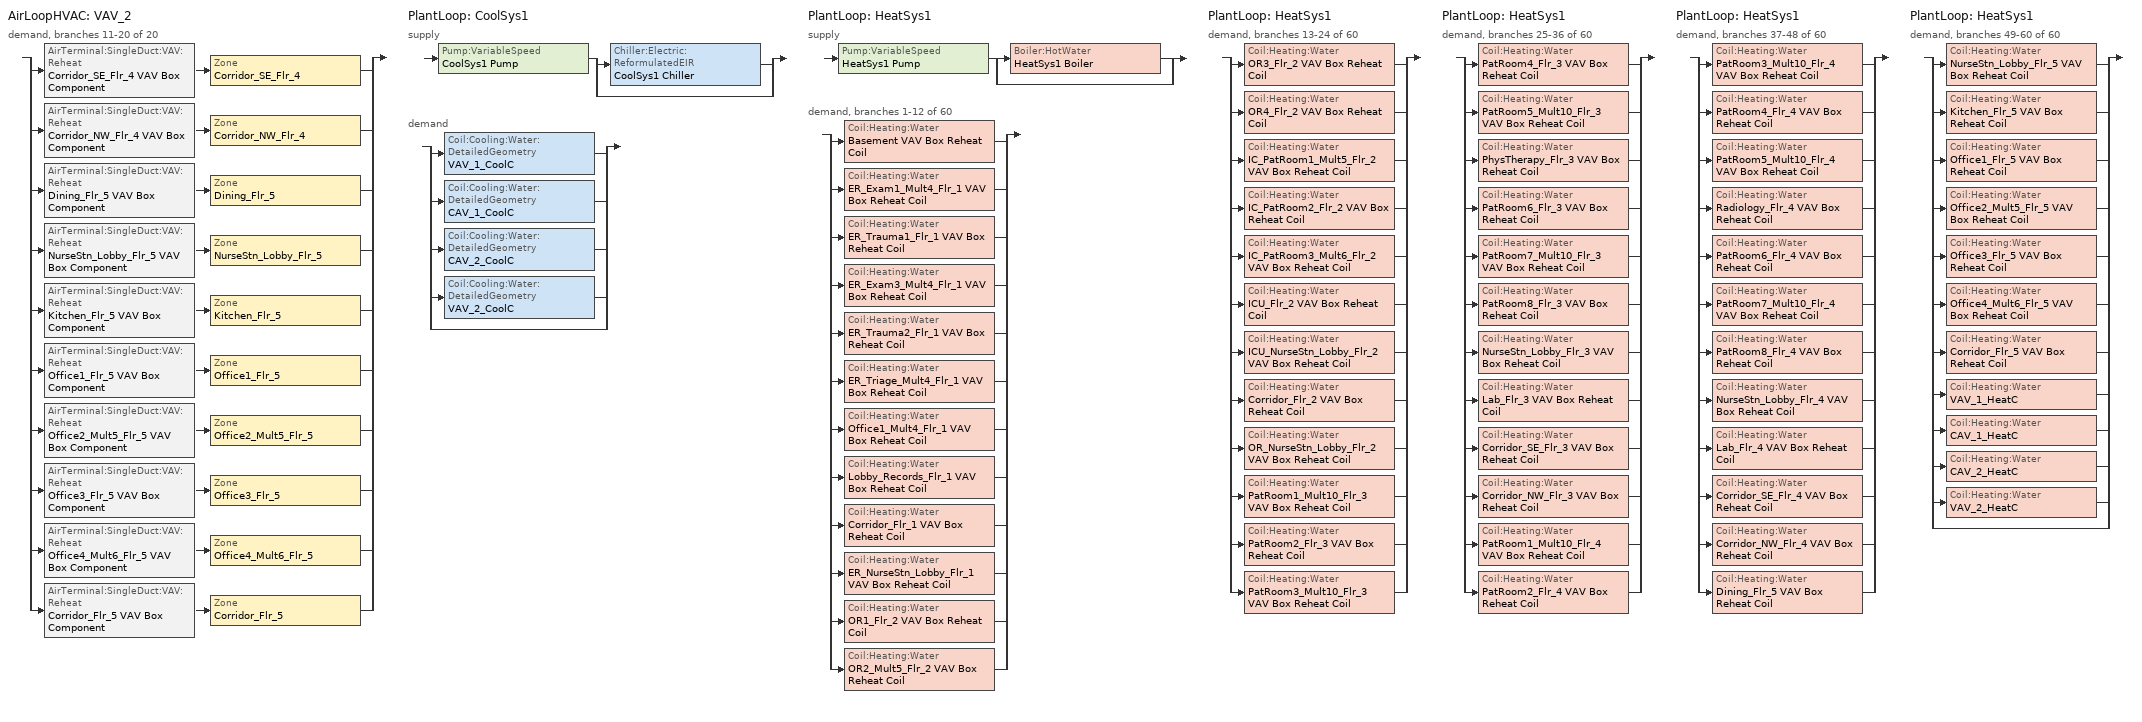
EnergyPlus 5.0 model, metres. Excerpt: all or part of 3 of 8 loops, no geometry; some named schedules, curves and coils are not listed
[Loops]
AirLoopHVAC 'VAV_2'
 demand, branches 11-20 of 20: split
  | AirTerminal:SingleDuct:VAV:Reheat 'Corridor_SE_Flr_4 VAV Box Component' > Zone 'Corridor_SE_Flr_4'
  | AirTerminal:SingleDuct:VAV:Reheat 'Corridor_NW_Flr_4 VAV Box Component' > Zone 'Corridor_NW_Flr_4'
  | AirTerminal:SingleDuct:VAV:Reheat 'Dining_Flr_5 VAV Box Component' > Zone 'Dining_Flr_5'
  | AirTerminal:SingleDuct:VAV:Reheat 'NurseStn_Lobby_Flr_5 VAV Box Component' > Zone 'NurseStn_Lobby_Flr_5'
  | AirTerminal:SingleDuct:VAV:Reheat 'Kitchen_Flr_5 VAV Box Component' > Zone 'Kitchen_Flr_5'
  | AirTerminal:SingleDuct:VAV:Reheat 'Office1_Flr_5 VAV Box Component' > Zone 'Office1_Flr_5'
  | AirTerminal:SingleDuct:VAV:Reheat 'Office2_Mult5_Flr_5 VAV Box Component' > Zone 'Office2_Mult5_Flr_5'
  | AirTerminal:SingleDuct:VAV:Reheat 'Office3_Flr_5 VAV Box Component' > Zone 'Office3_Flr_5'
  | AirTerminal:SingleDuct:VAV:Reheat 'Office4_Mult6_Flr_5 VAV Box Component' > Zone 'Office4_Mult6_Flr_5'
  | AirTerminal:SingleDuct:VAV:Reheat 'Corridor_Flr_5 VAV Box Component' > Zone 'Corridor_Flr_5'
PlantLoop 'CoolSys1'
 supply: Pump:VariableSpeed 'CoolSys1 Pump' > split
  | Chiller:Electric:ReformulatedEIR 'CoolSys1 Chiller'
  | bypass
 demand: split
  | Coil:Cooling:Water:DetailedGeometry 'VAV_1_CoolC'
  | Coil:Cooling:Water:DetailedGeometry 'CAV_1_CoolC'
  | Coil:Cooling:Water:DetailedGeometry 'CAV_2_CoolC'
  | Coil:Cooling:Water:DetailedGeometry 'VAV_2_CoolC'
  | bypass
PlantLoop 'HeatSys1'
 supply: Pump:VariableSpeed 'HeatSys1 Pump' > split
  | Boiler:HotWater 'HeatSys1 Boiler'
  | bypass
 demand, branches 1-12 of 60: split
  | Coil:Heating:Water 'Basement VAV Box Reheat Coil'
  | Coil:Heating:Water 'ER_Exam1_Mult4_Flr_1 VAV Box Reheat Coil'
  | Coil:Heating:Water 'ER_Trauma1_Flr_1 VAV Box Reheat Coil'
  | Coil:Heating:Water 'ER_Exam3_Mult4_Flr_1 VAV Box Reheat Coil'
  | Coil:Heating:Water 'ER_Trauma2_Flr_1 VAV Box Reheat Coil'
  | Coil:Heating:Water 'ER_Triage_Mult4_Flr_1 VAV Box Reheat Coil'
  | Coil:Heating:Water 'Office1_Mult4_Flr_1 VAV Box Reheat Coil'
  | Coil:Heating:Water 'Lobby_Records_Flr_1 VAV Box Reheat Coil'
  | Coil:Heating:Water 'Corridor_Flr_1 VAV Box Reheat Coil'
  | Coil:Heating:Water 'ER_NurseStn_Lobby_Flr_1 VAV Box Reheat Coil'
  | Coil:Heating:Water 'OR1_Flr_2 VAV Box Reheat Coil'
  | Coil:Heating:Water 'OR2_Mult5_Flr_2 VAV Box Reheat Coil'
PlantLoop 'HeatSys1'
 demand, branches 13-24 of 60: split
  | Coil:Heating:Water 'OR3_Flr_2 VAV Box Reheat Coil'
  | Coil:Heating:Water 'OR4_Flr_2 VAV Box Reheat Coil'
  | Coil:Heating:Water 'IC_PatRoom1_Mult5_Flr_2 VAV Box Reheat Coil'
  | Coil:Heating:Water 'IC_PatRoom2_Flr_2 VAV Box Reheat Coil'
  | Coil:Heating:Water 'IC_PatRoom3_Mult6_Flr_2 VAV Box Reheat Coil'
  | Coil:Heating:Water 'ICU_Flr_2 VAV Box Reheat Coil'
  | Coil:Heating:Water 'ICU_NurseStn_Lobby_Flr_2 VAV Box Reheat Coil'
  | Coil:Heating:Water 'Corridor_Flr_2 VAV Box Reheat Coil'
  | Coil:Heating:Water 'OR_NurseStn_Lobby_Flr_2 VAV Box Reheat Coil'
  | Coil:Heating:Water 'PatRoom1_Mult10_Flr_3 VAV Box Reheat Coil'
  | Coil:Heating:Water 'PatRoom2_Flr_3 VAV Box Reheat Coil'
  | Coil:Heating:Water 'PatRoom3_Mult10_Flr_3 VAV Box Reheat Coil'
PlantLoop 'HeatSys1'
 demand, branches 25-36 of 60: split
  | Coil:Heating:Water 'PatRoom4_Flr_3 VAV Box Reheat Coil'
  | Coil:Heating:Water 'PatRoom5_Mult10_Flr_3 VAV Box Reheat Coil'
  | Coil:Heating:Water 'PhysTherapy_Flr_3 VAV Box Reheat Coil'
  | Coil:Heating:Water 'PatRoom6_Flr_3 VAV Box Reheat Coil'
  | Coil:Heating:Water 'PatRoom7_Mult10_Flr_3 VAV Box Reheat Coil'
  | Coil:Heating:Water 'PatRoom8_Flr_3 VAV Box Reheat Coil'
  | Coil:Heating:Water 'NurseStn_Lobby_Flr_3 VAV Box Reheat Coil'
  | Coil:Heating:Water 'Lab_Flr_3 VAV Box Reheat Coil'
  | Coil:Heating:Water 'Corridor_SE_Flr_3 VAV Box Reheat Coil'
  | Coil:Heating:Water 'Corridor_NW_Flr_3 VAV Box Reheat Coil'
  | Coil:Heating:Water 'PatRoom1_Mult10_Flr_4 VAV Box Reheat Coil'
  | Coil:Heating:Water 'PatRoom2_Flr_4 VAV Box Reheat Coil'
PlantLoop 'HeatSys1'
 demand, branches 37-48 of 60: split
  | Coil:Heating:Water 'PatRoom3_Mult10_Flr_4 VAV Box Reheat Coil'
  | Coil:Heating:Water 'PatRoom4_Flr_4 VAV Box Reheat Coil'
  | Coil:Heating:Water 'PatRoom5_Mult10_Flr_4 VAV Box Reheat Coil'
  | Coil:Heating:Water 'Radiology_Flr_4 VAV Box Reheat Coil'
  | Coil:Heating:Water 'PatRoom6_Flr_4 VAV Box Reheat Coil'
  | Coil:Heating:Water 'PatRoom7_Mult10_Flr_4 VAV Box Reheat Coil'
  | Coil:Heating:Water 'PatRoom8_Flr_4 VAV Box Reheat Coil'
  | Coil:Heating:Water 'NurseStn_Lobby_Flr_4 VAV Box Reheat Coil'
  | Coil:Heating:Water 'Lab_Flr_4 VAV Box Reheat Coil'
  | Coil:Heating:Water 'Corridor_SE_Flr_4 VAV Box Reheat Coil'
  | Coil:Heating:Water 'Corridor_NW_Flr_4 VAV Box Reheat Coil'
  | Coil:Heating:Water 'Dining_Flr_5 VAV Box Reheat Coil'
PlantLoop 'HeatSys1'
 demand, branches 49-60 of 60: split
  | Coil:Heating:Water 'NurseStn_Lobby_Flr_5 VAV Box Reheat Coil'
  | Coil:Heating:Water 'Kitchen_Flr_5 VAV Box Reheat Coil'
  | Coil:Heating:Water 'Office1_Flr_5 VAV Box Reheat Coil'
  | Coil:Heating:Water 'Office2_Mult5_Flr_5 VAV Box Reheat Coil'
  | Coil:Heating:Water 'Office3_Flr_5 VAV Box Reheat Coil'
  | Coil:Heating:Water 'Office4_Mult6_Flr_5 VAV Box Reheat Coil'
  | Coil:Heating:Water 'Corridor_Flr_5 VAV Box Reheat Coil'
  | Coil:Heating:Water 'VAV_1_HeatC'
  | Coil:Heating:Water 'CAV_1_HeatC'
  | Coil:Heating:Water 'CAV_2_HeatC'
  | Coil:Heating:Water 'VAV_2_HeatC'
  | bypass
[Fan:ZoneExhaust] Availability Schedule=HVACOperationSchd; Fan Efficiency=1; Pressure Rise {Pa}=1.0e-006
Name | Maximum Flow Rate {m3/s} [*******]
Dining_Flr_5 Exhaust Fan | 0.74997
Kitchen_Flr_5 Exhaust Fan | 1.75103
[Coil:Heating:Water] Availablility Schedule=ALWAYS_ON; U-Factor Times Area Value {W/K}=AUTOSIZE; Maximum Water Flow Rate {m3/s}=AUTOSIZE; Coil Peformance input method=UFactorTimesAreaAndDesignWaterFlowRate; Nominal Capacity=AUTOSIZE; Design Inlet Water Temperature=82.2; Design Inlet Air Temperature=16.6; Design Outlet Water Temperature=71.1; Design Outlet Air Temperature=32.2
Basement VAV Box Reheat Coil; Corridor_Flr_1 VAV Box Reheat Coil; Corridor_Flr_2 VAV Box Reheat Coil; Corridor_Flr_5 VAV Box Reheat Coil; Corridor_NW_Flr_3 VAV Box Reheat Coil; Corridor_NW_Flr_4 VAV Box Reheat Coil; Corridor_SE_Flr_3 VAV Box Reheat Coil; Corridor_SE_Flr_4 VAV Box Reheat Coil; Dining_Flr_5 VAV Box Reheat Coil; ER_Exam1_Mult4_Flr_1 VAV Box Reheat Coil; ER_Exam3_Mult4_Flr_1 VAV Box Reheat Coil; ER_NurseStn_Lobby_Flr_1 VAV Box Reheat Coil; ER_Trauma1_Flr_1 VAV Box Reheat Coil; ER_Trauma2_Flr_1 VAV Box Reheat Coil; ER_Triage_Mult4_Flr_1 VAV Box Reheat Coil; ICU_Flr_2 VAV Box Reheat Coil; ICU_NurseStn_Lobby_Flr_2 VAV Box Reheat Coil; IC_PatRoom1_Mult5_Flr_2 VAV Box Reheat Coil; IC_PatRoom2_Flr_2 VAV Box Reheat Coil; IC_PatRoom3_Mult6_Flr_2 VAV Box Reheat Coil; Kitchen_Flr_5 VAV Box Reheat Coil; Lab_Flr_3 VAV Box Reheat Coil; Lab_Flr_4 VAV Box Reheat Coil; Lobby_Records_Flr_1 VAV Box Reheat Coil; NurseStn_Lobby_Flr_3 VAV Box Reheat Coil; NurseStn_Lobby_Flr_4 VAV Box Reheat Coil; NurseStn_Lobby_Flr_5 VAV Box Reheat Coil; OR1_Flr_2 VAV Box Reheat Coil; OR2_Mult5_Flr_2 VAV Box Reheat Coil; OR3_Flr_2 VAV Box Reheat Coil; OR4_Flr_2 VAV Box Reheat Coil; OR_NurseStn_Lobby_Flr_2 VAV Box Reheat Coil; Office1_Flr_5 VAV Box Reheat Coil; Office1_Mult4_Flr_1 VAV Box Reheat Coil; Office2_Mult5_Flr_5 VAV Box Reheat Coil; Office3_Flr_5 VAV Box Reheat Coil; Office4_Mult6_Flr_5 VAV Box Reheat Coil; PatRoom1_Mult10_Flr_3 VAV Box Reheat Coil; PatRoom1_Mult10_Flr_4 VAV Box Reheat Coil; PatRoom2_Flr_3 VAV Box Reheat Coil; PatRoom2_Flr_4 VAV Box Reheat Coil; PatRoom3_Mult10_Flr_3 VAV Box Reheat Coil; PatRoom3_Mult10_Flr_4 VAV Box Reheat Coil; PatRoom4_Flr_3 VAV Box Reheat Coil; PatRoom4_Flr_4 VAV Box Reheat Coil; PatRoom5_Mult10_Flr_3 VAV Box Reheat Coil; PatRoom5_Mult10_Flr_4 VAV Box Reheat Coil; PatRoom6_Flr_3 VAV Box Reheat Coil; PatRoom6_Flr_4 VAV Box Reheat Coil; PatRoom7_Mult10_Flr_3 VAV Box Reheat Coil; PatRoom7_Mult10_Flr_4 VAV Box Reheat Coil; PatRoom8_Flr_3 VAV Box Reheat Coil; PatRoom8_Flr_4 VAV Box Reheat Coil; PhysTherapy_Flr_3 VAV Box Reheat Coil; Radiology_Flr_4 VAV Box Reheat Coil
[AirTerminal:SingleDuct:VAV:Reheat] Availability Schedule=ALWAYS_ON; Maximum Air Flow Rate {m3/s}=AUTOSIZE; Zone Minimum Air Flow Input Method=Constant; Maximum Hot Water or Steam Flow Rate {m3/s}=AUTOSIZE; Minimum Hot Water or Steam Flow Rate {m3/s}=0; Convergence Tolerance=0.001; Damper Heating Action=NORMAL
Name | Constant Minimum Air Flow Fraction | Reheat Coil
Corridor_Flr_5 VAV Box Component | 0.3 | Corridor_Flr_5 VAV Box Reheat Coil
Corridor_NW_Flr_4 VAV Box Component | 0.3 | Corridor_NW_Flr_4 VAV Box Reheat Coil
Corridor_SE_Flr_4 VAV Box Component | 0.3 | Corridor_SE_Flr_4 VAV Box Reheat Coil
Dining_Flr_5 VAV Box Component | 0.3 | Dining_Flr_5 VAV Box Reheat Coil
Kitchen_Flr_5 VAV Box Component | 1 | Kitchen_Flr_5 VAV Box Reheat Coil
NurseStn_Lobby_Flr_5 VAV Box Component | 0.3 | NurseStn_Lobby_Flr_5 VAV Box Reheat Coil
Office1_Flr_5 VAV Box Component | 0.3 | Office1_Flr_5 VAV Box Reheat Coil
Office2_Mult5_Flr_5 VAV Box Component | 0.3 | Office2_Mult5_Flr_5 VAV Box Reheat Coil
Office3_Flr_5 VAV Box Component | 0.3 | Office3_Flr_5 VAV Box Reheat Coil
Office4_Mult6_Flr_5 VAV Box Component | 0.3 | Office4_Mult6_Flr_5 VAV Box Reheat Coil
[Zone equipment]
Corridor_Flr_5: Corridor_Flr_5 VAV Box Component
Corridor_NW_Flr_4: Corridor_NW_Flr_4 VAV Box Component
Corridor_SE_Flr_4: Corridor_SE_Flr_4 VAV Box Component
Dining_Flr_5: Dining_Flr_5 Exhaust Fan, Dining_Flr_5 VAV Box Component
Kitchen_Flr_5: Kitchen_Flr_5 Exhaust Fan, Kitchen_Flr_5 VAV Box Component
NurseStn_Lobby_Flr_5: NurseStn_Lobby_Flr_5 VAV Box Component
Office1_Flr_5: Office1_Flr_5 VAV Box Component
Office2_Mult5_Flr_5: Office2_Mult5_Flr_5 VAV Box Component
Office3_Flr_5: Office3_Flr_5 VAV Box Component
Office4_Mult6_Flr_5: Office4_Mult6_Flr_5 VAV Box Component
[Sizing:Zone] Zone Cooling Design Supply Air Temperature {C}=11.1; Zone Heating Design Supply Air Temperature {C}=50; Zone Cooling Design Supply Air Humidity Ratio {kg-H20/kg-air}=0.007; Zone Heating Design Supply Air Humidity Ratio {kg-H20/kg-air}=0.008; Heating Design Air Flow Method {Flow/Zone | DesignDay}=DesignDay
Name | Outdoor Air Method | Outside Air Flow per Zone Floor Area {(m3/s)/m2} | Cooling Design Air Flow Method {Flow/Zone | DesignDay | DesignDayWithLimit} | Cooling Minimum Air Flow | Outside Air Flow per Person {(m3/s)/person} | Outside Air Flow per Zone {m3/s}
Corridor_Flr_5 | Flow/Area | 0.00025 | DesignDay
Corridor_NW_Flr_4; Corridor_SE_Flr_4 | Flow/Area | 0.00025 | DesignDayWithLimit | 1.343822
Dining_Flr_5; NurseStn_Lobby_Flr_5; Office1_Flr_5; Office2_Mult5_Flr_5; Office3_Flr_5; Office4_Mult6_Flr_5 | Flow/Person |  | DesignDay |  | 0.01
Kitchen_Flr_5 | Flow/Zone |  | DesignDay |  |  | 1.75103
[ZoneControl:Thermostat] Control Type Schedule=Dual Zone Control Type Sched
Name | Zone | Control 1
Corridor_Flr_5 Thermostat | Corridor_Flr_5 | Corridor_Flr_5 DualSPSched
Corridor_NW_Flr_4 Thermostat | Corridor_NW_Flr_4 | Corridor_NW_Flr_4 DualSPSched
Corridor_SE_Flr_4 Thermostat | Corridor_SE_Flr_4 | Corridor_SE_Flr_4 DualSPSched
Dining_Flr_5 Thermostat | Dining_Flr_5 | Dining_Flr_5 DualSPSched
Kitchen_Flr_5 Thermostat | Kitchen_Flr_5 | Kitchen_Flr_5 DualSPSched
NurseStn_Lobby_Flr_5 Thermostat | NurseStn_Lobby_Flr_5 | NurseStn_Lobby_Flr_5 DualSPSched
Office1_Flr_5 Thermostat | Office1_Flr_5 | Office1_Flr_5 DualSPSched
Office2_Mult5_Flr_5 Thermostat | Office2_Mult5_Flr_5 | Office2_Mult5_Flr_5 DualSPSched
Office3_Flr_5 Thermostat | Office3_Flr_5 | Office3_Flr_5 DualSPSched
Office4_Mult6_Flr_5 Thermostat | Office4_Mult6_Flr_5 | Office4_Mult6_Flr_5 DualSPSched
[ThermostatSetpoint:DualSetpoint]
Name | Heating Setpoint Temperature Schedule | Cooling Setpoint Temperature Schedule
Corridor_Flr_5 DualSPSched; Corridor_NW_Flr_4 DualSPSched; Corridor_SE_Flr_4 DualSPSched; Dining_Flr_5 DualSPSched; NurseStn_Lobby_Flr_5 DualSPSched; Office1_Flr_5 DualSPSched; Office2_Mult5_Flr_5 DualSPSched; Office3_Flr_5 DualSPSched; Office4_Mult6_Flr_5 DualSPSched | ADMIN_HTGSETP_SCH | ADMIN_CLGSETP_SCH
Kitchen_Flr_5 DualSPSched | Kitchen_HTGSETP_SCH | Kitchen_CLGSETP_SCH
[SetpointManager:Scheduled] Control Variable {TEMP}=Temperature
Name | Schedule | Setpoint Node
CoolSys1 Loop Setpoint Manager | CW-Loop-Temp-Schedule | CoolSys1 Supply Outlet Node
HeatSys1 Loop Setpoint Manager | HW-Loop-Temp-Schedule | HeatSys1 Supply Outlet Node
[Boiler:HotWater]
HeatSys1 Boiler: Fuel Type=NATURALGAS; Nominal Capacity {W}=AUTOSIZE; Nominal Thermal Efficiency=0.786; Design Water Outlet Temperature {C}=82.2; Design Water Flow Rate {m3/s}=AUTOSIZE; Minimum Part Load Ratio=0; Maximum Part Load Ratio=1.2; Optimum Part Load Ratio=1; Water Outlet Upper Temperature Limit {C}=95; Boiler Flow Mode=VariableFlow; Parasitic Electric Load=0; Sizing Factor=1
[Chiller:Electric:ReformulatedEIR]
CoolSys1 Chiller: Reference Capacity {W}=AUTOSIZE; Reference COP {W/W}=6.1; Reference Leaving Chilled Water Temperature {C}=6.67; Reference Leaving Condenser Water Temperature {C}=35; Reference Chilled Water Flow Rate {m3/s}=AutoSize; Reference Condenser Water Flow Rate {m3/s}=AutoSize; Cooling Capacity Function of Temperature Curve=WC Centrifugal Default 90.1-2004 Cap_fT; Electric Input to Cooling Output Ratio Function of Temperature Curve=WC Centrifugal Default 90.1-2004 EIR_fT; Electric Input to Cooling Output Ratio Function of Part Load Ratio Curve=WC Centrifugal GTE 300tons Default 90.1-2004 EIR_fPLR; Minimum Part Load Ratio=0.1; Maximum Part Load Ratio=1; Optimum Part Load Ratio=1; Minimum Unloading Ratio=0.2; Compressor Motor Efficiency=1; Leaving Chilled Water Lower Temperature Limit {C}=2; Chiller Flow Mode Type=VariableFlow; Sizing Factor=1
[Pump:VariableSpeed] Rated Flow Rate {m3/s}=AUTOSIZE; Rated Pump Head {Pa} [179352 Pa = 60 ft]=179352; Rated Power Consumption {W}=AUTOSIZE; Motor Efficiency=0.9; Fraction of Motor Inefficiencies to Fluid Stream=0; Coefficient 1 of the Part Load Performance Curve=0; Coefficient 2 of the Part Load Performance Curve=1; Coefficient 3 of the Part Load Performance Curve=0; Coefficient 4 of the Part Load Performance Curve=0; Minimum Flow Rate {m3/s}=0; Pump Control Type {Continuous | Intermittent}=Intermittent
CoolSys1 Pump; HeatSys1 Pump
[PlantEquipmentList]
CoolSys1 Equipment List: CoolSys1 Chiller
HeatSys1 Equipment List: HeatSys1 Boiler
[Sizing:Plant]
Name | Loop Type {COOLING | HEATING} | Design Loop Exit Temperature {C} | Design Loop Temperature Difference {C}
CoolSys1 | Cooling | 6.67 | 6.67
HeatSys1 | Heating | 82.2 | 11.1
[PlantEquipmentOperationSchemes] Control Scheme 1 Schedule=PlantOnSched
Name | Control Scheme 1 Object Type {*******} | Control Scheme 1
CoolSys1 Loop Operation Scheme List | PlantEquipmentOperation:CoolingLoad | CoolSys1 Operation Scheme
HeatSys1 Loop Operation Scheme List | PlantEquipmentOperation:HeatingLoad | HeatSys1 Operation Scheme
[PlantEquipmentOperation:HeatingLoad]
HeatSys1 Operation Scheme: Load Range 1 Lower Limit {W}=0; Load Range 1 Upper Limit {W}=1000000000000000; Priority Control 1 Equipment List=HeatSys1 Equipment List
[PlantEquipmentOperation:CoolingLoad]
CoolSys1 Operation Scheme: Load Range 1 Lower Limit {W}=0; Load Range 1 Upper Limit {W}=100000000000000; Priority Control 1 Equipment List=CoolSys1 Equipment List
[PlantLoop] Fluid Type {WATER}=Water; Maximum Loop Flow Rate {m3/s}=AUTOSIZE; Minimum Loop Flow Rate {m3/s}=0; Loop Volume {m3}=AUTOSIZE; Load Distribution Scheme {OPTIMAL | SEQUENTIAL}=Optimal
Name | Loop Equipment Operation Scheme | Maximum Loop Temperature {C} | Minimum Loop Temperature {C}
CoolSys1 | CoolSys1 Loop Operation Scheme List | 98 | 1
HeatSys1 | HeatSys1 Loop Operation Scheme List | 100 | 10
[Refrigeration:Case] Availablility Schedule=ALWAYS_ON; Zone=Kitchen_Flr_5; Rated Ambient Temperature {C}=23.88; Rated Ambient Relative Humidity {%}=55; Latent Case Credit Curve Type=CaseTemperatureMethod; Case Lighting Schedule=BLDG_LIGHT_SCH; Fraction Of Lighting Energy To Case=1; Case Anti-Sweat Heater Power per Unit Length {W/m}=0; Minimum Anti-Sweat Heater Power per Unit Length {W/m}=0; Anti-Sweat Heater Control Type {******}=None; Humidity At Zero Anti-Sweat Heater Energy {%}=0; Case Height {m}=0; Defrost Energy Correction Curve Type=None; Under Case HVAC Return Air Fraction=0
Name | Rated Total Cooling Capacity per Unit length {W/m} | Rated Latent Heat Ratio | Rated Runtime Fraction | Case Length {m} | Case Operating Temperature {C} | Latent Case Credit Curve | Standard Case Fan Power per Unit Length {W/m} | Operating Case Fan Power per Unit Length {W/m} | Standard Case Lighting Power per Unit Length {W/m} | Fraction of Anti-Sweat Heater Energy To Case | Case Defrost Power per Unit Length {W/m} | Case Defrost Type | Case Defrost Schedule | Case Defrost Drip-Down Schedule | Refrigerated Case Restocking Schedule | Case Credit Fraction Schedule | Case Defrost Type {*******}
Kitchen_Flr_5_Case:1_WALKINFREEZER | 734 | 0.1 | 0.4 | 10.98 | -23 | Kitchen_Flr_5_Case:1_WALKINFREEZERSingleShelfHorizontal_LatentEnergyMult | 69 | 69 | 33 | 0 | 364 | ELECTRIC | Kitchen_Flr_5_Case:1_WALKINFREEZER_CaseDefrost2aDaySched | Kitchen_Flr_5_Case:1_WALKINFREEZER_CaseDripDown2aDaySched | Kitchen_Flr_5_Case:1_WALKINFREEZER_WalkInStockingSched | Kitchen_Flr_5_Case:1_WALKINFREEZER_CaseCreditReduxSched
Kitchen_Flr_5_Case:2_SELFCONTAINEDDISPLAYCASE | 886.5 | 0.08 | 0.85 | 8.93 | 2 | Kitchen_Flr_5_Case:2_SELFCONTAINEDDISPLAYCASEMultiShelfVertical_LatentEnergyMult | 67 | 67 | 40 | 0.2 | 0 |  |  |  | Kitchen_Flr_5_Case:2_SELFCONTAINEDDISPLAYCASE_CaseStockingSched |  | NONE
[Refrigeration:CompressorRack] Heat Rejection Location {OUTDOORS | ZONE}=OUTDOORS; Design Condenser Fan Power {W}=1000; Condenser Type=AIRCOOLED
Name | Design Compressor Rack COP {W/W} | Compressor Rack COP As Function Of Temperature Curve | Condenser Fan Power Function of Temperature Curve | Refrigeration Case Name or CaseList
RACK1 | 1.5 | RACK1_RackCOPfTCurve | RACK1_RackCondFanCurve2 | Kitchen_Flr_5_Case:1_WALKINFREEZER
RACK2 | 3 | RACK2_RackCOPfTCurve |  | Kitchen_Flr_5_Case:2_SELFCONTAINEDDISPLAYCASE
[Schedule:Compact]
ALWAYS_ON: Through: 12/31, For: AllDays, Until: 24:00, 1
BLDG_LIGHT_SCH: Through: 12/31, For: Weekdays, Until: 07:00, 0.1, Until: 08:00, 0.5, Until: 16:00, 0.9, Until: 23:00, 0.3, Until: 24:00, 0.1, For: SummerDesignDay, Until: 24:00, 1, For: WinterDesignDay, Until: 24:00, 0, For: Saturday, Until: 07:00, 0.1, Until: 08:00, 0.2, Until: 18:00, 0.4, Until: 24:00, 0.1, For: AllOtherDays, Until: 08:00, 0.05, Until: 16:00, 0.1, Until: 24:00, 0.05
Dual Zone Control Type Sched: Control Type, Through: 12/31, For: AllDays, Until: 24:00, 4
HVACOperationSchd; PlantOnSched: On/Off, Through: 12/31, For: AllDays, Until: 24:00, 1
CW-Loop-Temp-Schedule: Temperature, Through: 12/31, For: AllDays, Until: 24:00, 6.7
HW-Loop-Temp-Schedule: Temperature, Through: 12/31, For: AllDays, Until: 24:00, 82.2
Kitchen_Flr_5_Case:1_WALKINFREEZER_CaseDefrost2aDaySched: On/Off, Through: 12/31, For:AllDays, Interpolate:Yes, Until: 11:00, 0, Until: 11:20, 1, Until: 23:00, 0, Until: 23:20, 1, Until: 24:00, 0
[Curve:Biquadratic] Minimum Value of x=0; Maximum Value of x=20; Minimum Value of y=0; Maximum Value of y=50
Name | Coefficient1 Const | Coefficient2 x | Coefficient3 x**2 | Coefficient4 y | Coefficient5 y**2 | Coefficient6 x*y
WC Centrifugal Default 90.1-2004 Cap_fT | 0.744645 | 0.0114858 | 1.48e-05 | 0.022401 | -0.000688 | 0.0009839
WC Centrifugal Default 90.1-2004 EIR_fT | 0.772877 | 0.022101 | -7.99e-05 | -0.0070045 | 0.0004763 | -0.0010612
[Curve:Bicubic]
WC Centrifugal GTE 300tons Default 90.1-2004 EIR_fPLR: Coefficient1 Constant=1.84684; Coefficient2 x=0.0229696; Coefficient3 x**2=-0.0004517; Coefficient4 y=-4.12715; Coefficient5 y**2=3.54352; Coefficient6 x*y=0.0193431; Coefficient7 x**3=0; Coefficient8 y**3=-1.18675; Coefficient9 x**2*y=0; Coefficient10 x*y**2=0; Minimum Value of x=0; Maximum Value of x=50; Minimum Value of y=0; Maximum Value of y=1.1; Minimum Curve Output=0; Maximum Curve Output=1.5; Input Unit Type for X=Temperature; Input Unit Type for Y=Dimensionless; Output Unit Type=Dimensionless
[Curve:Cubic]
Kitchen_Flr_5_Case:1_WALKINFREEZERSingleShelfHorizontal_LatentEnergyMult: Coefficient1 Constant=0.020376; Coefficient2 x=0.00024378; Coefficient3 x**2=1.14e-05; Coefficient4 x**3=1.811e-07; Minimum Value of x=-35; Maximum Value of x=20
